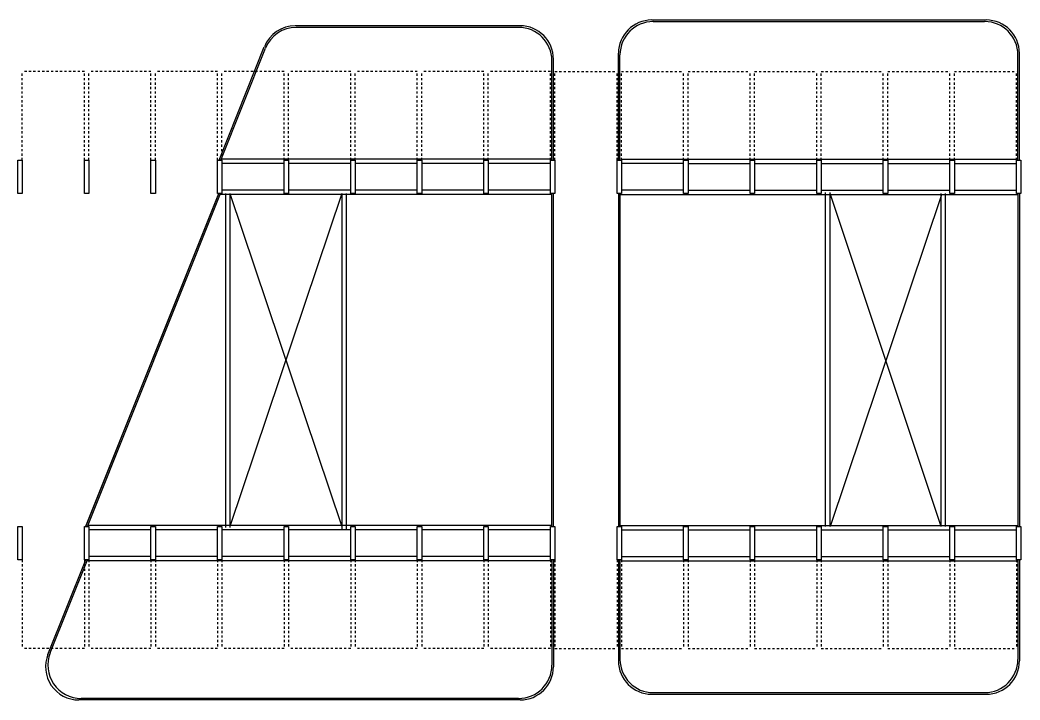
# Model space of a CAD drawing. Extents: x 34 to 586, y 527 to 658.
# Drawn here: x 91.08 to 136.13, y 563.14 to 593.78 of the extents above; entities that cross this region are included whole.
import ezdxf

# ---------------------------------------------------------------- set-up
doc = ezdxf.new("R2010")
doc.units = 0
doc.header["$LTSCALE"] = 0.02
doc.header["$MEASUREMENT"] = 0
doc.linetypes.add('HIDDEN2', pattern=[0.1875, 0.125, -0.0625])
for name, color, linetype in [('ESTR', 3, 'CONTINUOUS'), ('PISO', 1, 'CONTINUOUS'), ('PROJ', 1, 'HIDDEN2')]:
    doc.layers.add(name, color=color, linetype=linetype)

msp = doc.modelspace()

# ---------------------------------------------------------------- linework, layer by layer
at = {"layer": 'ESTR'}
for points in [[(91.176, 587.467), (91.176, 585.967), (90.976, 585.967), (90.976, 587.467)], [(94.176, 587.467), (94.176, 585.967), (93.976, 585.967), (93.976, 587.467)], [(97.176, 587.467), (97.176, 585.967), (96.976, 585.967), (96.976, 587.467)], [(100.176, 587.467), (100.176, 585.967), (99.976, 585.967), (99.976, 587.467)], [(103.176, 587.467), (103.176, 585.967), (102.976, 585.967), (102.976, 587.467)], [(106.176, 587.467), (106.176, 585.967), (105.976, 585.967), (105.976, 587.467)], [(109.176, 587.467), (109.176, 585.967), (108.976, 585.967), (108.976, 587.467)], [(112.176, 587.467), (112.176, 585.967), (111.976, 585.967), (111.976, 587.467)], [(115.176, 587.467), (115.176, 585.967), (114.976, 585.967), (114.976, 587.467)], [(117.976, 585.967), (117.976, 587.467), (118.176, 587.467), (118.176, 585.967)], [(120.976, 585.967), (120.976, 587.467), (121.176, 587.467), (121.176, 585.967)], [(123.976, 585.967), (123.976, 587.467), (124.176, 587.467), (124.176, 585.967)], [(126.976, 585.967), (126.976, 587.467), (127.176, 587.467), (127.176, 585.967)], [(129.976, 585.967), (129.976, 587.467), (130.176, 587.467), (130.176, 585.967)], [(132.976, 585.967), (132.976, 587.467), (133.176, 587.467), (133.176, 585.967)], [(135.976, 585.967), (135.976, 587.467), (136.176, 587.467), (136.176, 585.967)], [(91.176, 570.957), (91.176, 569.457), (90.976, 569.457), (90.976, 570.957)], [(94.176, 570.957), (94.176, 569.457), (93.976, 569.457), (93.976, 570.957)], [(97.176, 570.957), (97.176, 569.457), (96.976, 569.457), (96.976, 570.957)], [(100.176, 570.957), (100.176, 569.457), (99.976, 569.457), (99.976, 570.957)], [(103.176, 570.957), (103.176, 569.457), (102.976, 569.457), (102.976, 570.957)], [(106.176, 570.957), (106.176, 569.457), (105.976, 569.457), (105.976, 570.957)], [(109.176, 570.957), (109.176, 569.457), (108.976, 569.457), (108.976, 570.957)], [(112.176, 570.957), (112.176, 569.457), (111.976, 569.457), (111.976, 570.957)], [(115.176, 570.957), (115.176, 569.457), (114.976, 569.457), (114.976, 570.957)], [(117.976, 569.457), (117.976, 570.957), (118.176, 570.957), (118.176, 569.457)], [(120.976, 569.457), (120.976, 570.957), (121.176, 570.957), (121.176, 569.457)], [(123.976, 569.457), (123.976, 570.957), (124.176, 570.957), (124.176, 569.457)], [(126.976, 569.457), (126.976, 570.957), (127.176, 570.957), (127.176, 569.457)], [(129.976, 569.457), (129.976, 570.957), (130.176, 570.957), (130.176, 569.457)], [(132.976, 569.457), (132.976, 570.957), (133.176, 570.957), (133.176, 569.457)], [(135.976, 569.457), (135.976, 570.957), (136.176, 570.957), (136.176, 569.457)]]:
    msp.add_lwpolyline(points, close=True, dxfattribs=at)
at = {"layer": 'PISO'}
for p, q in [((113.611, 593.519), (103.478, 593.519)), ((113.541, 593.449), (103.525, 593.449)), ((119.541, 593.781), (134.611, 593.781)), ((119.611, 593.711), (134.541, 593.711)), ((100.043, 587.467), (102.085, 592.575)), ((100.119, 587.467), (102.133, 592.505)), ((118.041, 587.467), (118.041, 592.281)), ((118.111, 587.467), (118.111, 592.211)), ((136.041, 587.467), (136.041, 592.211)), ((136.111, 587.467), (136.111, 592.281)), ((115.041, 587.467), (115.041, 591.949)), ((115.111, 587.467), (115.111, 592.019)), ((114.976, 587.517), (100.139, 587.517)), ((102.976, 587.317), (100.176, 587.317)), ((105.976, 587.317), (103.176, 587.317)), ((108.976, 587.317), (106.176, 587.317)), ((111.976, 587.317), (109.176, 587.317)), ((114.976, 587.317), (112.176, 587.317)), ((118.176, 587.517), (136.041, 587.517)), ((120.976, 587.317), (118.176, 587.317)), ((121.176, 587.317), (123.976, 587.317)), ((124.176, 587.317), (126.976, 587.317)), ((127.176, 587.317), (129.976, 587.317)), ((130.176, 587.317), (132.976, 587.317)), ((133.176, 587.317), (135.976, 587.317)), ((94.038, 570.957), (100.049, 585.993)), ((94.044, 570.97), (100.038, 585.967)), ((94.114, 570.957), (100.114, 585.967)), ((115.041, 585.917), (100.094, 585.917)), ((102.976, 586.117), (100.176, 586.117)), ((100.329, 585.97), (100.329, 570.92)), ((100.529, 585.97), (100.529, 570.92)), ((105.576, 585.967), (100.529, 570.957)), ((100.529, 585.967), (105.576, 570.957)), ((105.976, 586.117), (103.176, 586.117)), ((105.576, 585.967), (105.576, 570.82)), ((105.776, 585.967), (105.776, 570.82)), ((108.976, 586.117), (106.176, 586.117)), ((111.976, 586.117), (109.176, 586.117)), ((114.976, 586.117), (112.176, 586.117)), ((115.041, 570.957), (115.041, 585.967)), ((115.111, 570.957), (115.111, 585.967)), ((118.041, 585.967), (118.041, 570.957)), ((118.111, 585.967), (118.111, 570.957)), ((118.111, 585.917), (136.041, 585.917)), ((120.976, 586.117), (118.176, 586.117)), ((121.176, 586.117), (123.976, 586.117)), ((124.176, 586.117), (126.976, 586.117)), ((127.176, 586.117), (129.976, 586.117)), ((127.376, 570.957), (127.376, 586.005)), ((127.576, 570.957), (127.576, 586.005)), ((132.576, 570.957), (127.576, 585.967)), ((132.594, 585.908), (127.576, 570.957)), ((130.176, 586.117), (132.976, 586.117)), ((132.576, 570.957), (132.576, 585.96)), ((132.776, 570.957), (132.776, 585.96)), ((133.176, 586.117), (135.976, 586.117)), ((136.041, 585.967), (136.041, 570.952)), ((136.111, 585.967), (136.111, 570.952)), ((115.041, 571.007), (94.134, 571.007)), ((118.111, 571.007), (136.041, 571.007)), ((123.976, 570.957), (124.176, 570.957)), ((96.976, 570.807), (94.176, 570.807)), ((99.976, 570.807), (97.176, 570.807)), ((102.976, 570.807), (100.176, 570.807)), ((105.976, 570.807), (103.176, 570.807)), ((108.976, 570.807), (106.176, 570.807)), ((111.976, 570.807), (109.176, 570.807)), ((114.976, 570.807), (112.176, 570.807)), ((118.176, 570.807), (120.976, 570.807)), ((121.176, 570.807), (123.976, 570.807)), ((124.176, 570.807), (126.976, 570.807)), ((127.176, 570.807), (129.976, 570.807)), ((130.176, 570.807), (132.976, 570.807)), ((133.176, 570.807), (135.976, 570.807)), ((96.976, 569.607), (94.176, 569.607)), ((99.976, 569.607), (97.176, 569.607)), ((102.976, 569.607), (100.176, 569.607)), ((105.976, 569.607), (103.176, 569.607)), ((108.976, 569.607), (106.176, 569.607)), ((111.976, 569.607), (109.176, 569.607)), ((114.976, 569.607), (112.176, 569.607)), ((118.176, 569.607), (120.976, 569.607)), ((121.176, 569.607), (123.976, 569.607)), ((124.176, 569.607), (126.976, 569.607)), ((127.176, 569.607), (129.976, 569.607)), ((130.176, 569.607), (132.976, 569.607)), ((133.176, 569.607), (135.976, 569.607)), ((92.336, 565.201), (94.038, 569.457)), ((92.439, 565.271), (94.113, 569.457)), ((114.976, 569.407), (94.093, 569.407)), ((115.041, 569.457), (115.041, 564.714)), ((115.111, 569.457), (115.111, 564.644)), ((118.041, 569.457), (118.041, 564.906)), ((118.111, 569.457), (118.111, 564.976)), ((118.176, 569.407), (136.041, 569.407)), ((124.176, 569.457), (123.976, 569.457)), ((136.041, 569.457), (136.041, 564.976)), ((136.111, 569.457), (136.111, 564.906)), ((119.541, 563.406), (134.611, 563.406)), ((119.611, 563.476), (134.541, 563.476)), ((113.611, 563.144), (93.729, 563.144)), ((113.541, 563.214), (93.832, 563.214))]:
    msp.add_line(p, q, dxfattribs=at)
for centre, start, end in [((103.478, 592.019), 90, 158.2118), ((103.525, 591.949), 90, 158.2118), ((113.541, 591.949), 360, 90), ((113.611, 592.019), 360, 90), ((119.541, 592.281), 90, 180), ((119.611, 592.211), 90, 180), ((134.541, 592.211), 360, 90), ((134.611, 592.281), 360, 90), ((93.729, 564.644), 158.2118, 270), ((93.832, 564.714), 158.2118, 270), ((113.541, 564.714), 270, 360), ((113.611, 564.644), 270, 360), ((119.541, 564.906), 180, 270), ((119.611, 564.976), 180, 270), ((134.541, 564.976), 270, 360), ((134.611, 564.906), 270, 360)]:
    msp.add_arc(centre, 1.5, start, end, dxfattribs=at)
at = {"layer": 'PROJ'}
for p, q in [((91.176, 587.467), (91.176, 591.467)), ((93.976, 591.467), (91.176, 591.467)), ((93.976, 587.467), (93.976, 591.467)), ((96.976, 591.467), (94.176, 591.467)), ((94.176, 587.467), (94.176, 591.467)), ((96.976, 587.467), (96.976, 591.467)), ((97.176, 587.467), (97.176, 591.467)), ((99.976, 591.467), (97.176, 591.467)), ((99.976, 587.467), (99.976, 591.467)), ((102.976, 591.467), (100.176, 591.467)), ((100.176, 587.467), (100.176, 591.467)), ((102.976, 587.467), (102.976, 591.467)), ((103.176, 587.467), (103.176, 591.467)), ((105.976, 591.467), (103.176, 591.467)), ((105.976, 587.467), (105.976, 591.467)), ((108.976, 591.467), (106.176, 591.467)), ((106.176, 587.467), (106.176, 591.467)), ((108.976, 587.467), (108.976, 591.467)), ((109.176, 587.467), (109.176, 591.467)), ((111.976, 591.467), (109.176, 591.467)), ((111.976, 587.467), (111.976, 591.467)), ((114.976, 591.467), (112.176, 591.467)), ((112.176, 587.467), (112.176, 591.467)), ((114.976, 587.467), (114.976, 591.467)), ((115.176, 587.467), (115.176, 591.467)), ((115.176, 591.467), (117.976, 591.467)), ((117.976, 587.467), (117.976, 591.467)), ((118.176, 591.467), (120.976, 591.467)), ((118.176, 587.467), (118.176, 591.467)), ((120.976, 587.467), (120.976, 591.467)), ((121.176, 587.467), (121.176, 591.467)), ((121.176, 591.467), (123.976, 591.467)), ((123.976, 587.467), (123.976, 591.467)), ((124.176, 587.467), (124.176, 591.467)), ((124.176, 591.467), (126.976, 591.467)), ((126.976, 587.467), (126.976, 591.467)), ((127.176, 591.467), (129.976, 591.467)), ((127.176, 587.467), (127.176, 591.467)), ((129.976, 587.467), (129.976, 591.467)), ((130.176, 587.467), (130.176, 591.467)), ((130.176, 591.467), (132.976, 591.467)), ((132.976, 587.467), (132.976, 591.467)), ((133.176, 591.467), (135.976, 591.467)), ((133.176, 587.467), (133.176, 591.467)), ((135.976, 587.467), (135.976, 591.467)), ((91.176, 569.457), (91.176, 565.457)), ((93.976, 569.457), (93.976, 565.457)), ((94.176, 569.457), (94.176, 565.457)), ((96.976, 569.457), (96.976, 565.457)), ((97.176, 569.457), (97.176, 565.457)), ((99.976, 569.457), (99.976, 565.457)), ((100.176, 569.457), (100.176, 565.457)), ((102.976, 569.457), (102.976, 565.457)), ((103.176, 569.457), (103.176, 565.457)), ((105.976, 569.457), (105.976, 565.457)), ((106.176, 569.457), (106.176, 565.457)), ((108.976, 569.457), (108.976, 565.457)), ((109.176, 569.457), (109.176, 565.457)), ((111.976, 569.457), (111.976, 565.457)), ((112.176, 569.457), (112.176, 565.457)), ((114.976, 569.457), (114.976, 565.457)), ((115.176, 569.457), (115.176, 565.457)), ((117.976, 569.457), (117.976, 565.457)), ((118.176, 569.457), (118.176, 565.457)), ((120.976, 569.457), (120.976, 565.457)), ((121.176, 569.457), (121.176, 565.457)), ((123.976, 569.457), (123.976, 565.457)), ((124.176, 569.457), (124.176, 565.457)), ((126.976, 569.457), (126.976, 565.457)), ((127.176, 569.457), (127.176, 565.457)), ((129.976, 569.457), (129.976, 565.457)), ((130.176, 569.457), (130.176, 565.457)), ((132.976, 569.457), (132.976, 565.457)), ((133.176, 569.457), (133.176, 565.457)), ((135.976, 569.457), (135.976, 565.457)), ((93.976, 565.457), (91.176, 565.457)), ((96.976, 565.457), (94.176, 565.457)), ((99.976, 565.457), (97.176, 565.457)), ((102.976, 565.457), (100.176, 565.457)), ((105.976, 565.457), (103.176, 565.457)), ((108.976, 565.457), (106.176, 565.457)), ((111.976, 565.457), (109.176, 565.457)), ((114.976, 565.457), (112.176, 565.457)), ((115.176, 565.457), (117.976, 565.457)), ((118.176, 565.457), (120.976, 565.457)), ((121.176, 565.457), (123.976, 565.457)), ((124.176, 565.457), (126.976, 565.457)), ((127.176, 565.457), (129.976, 565.457)), ((130.176, 565.457), (132.976, 565.457)), ((133.176, 565.457), (135.976, 565.457))]:
    msp.add_line(p, q, dxfattribs=at)

doc.saveas('drawing.dxf')
